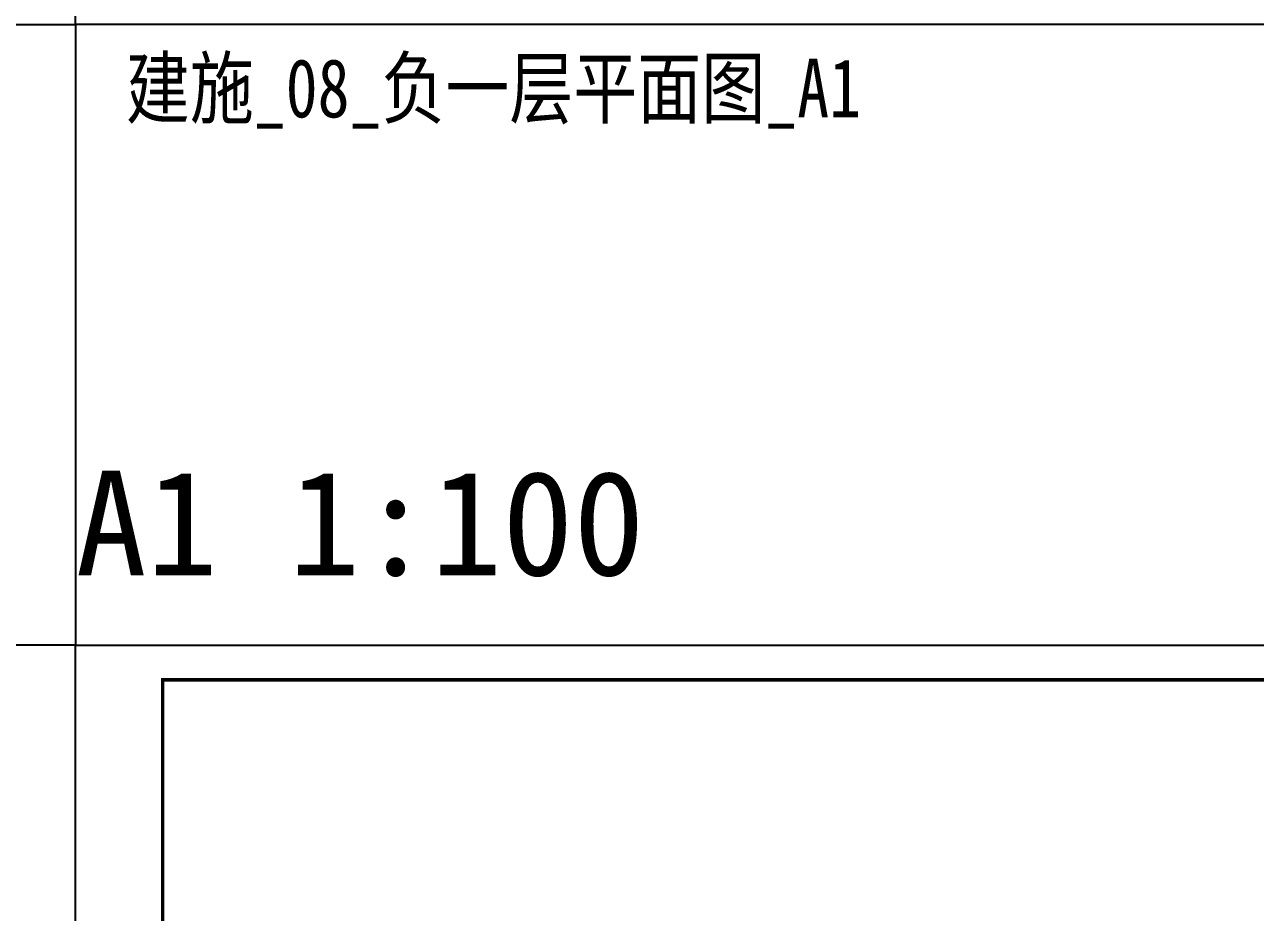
# Model space of a CAD drawing. Extents: x -518115 to 389031, y -231062 to 1628073.
# Drawn here: x -2447 to 32868, y 694183 to 719665 of the extents above; entities that cross this region are included whole.
import ezdxf
from ezdxf.xclip import XClip

# ---------------------------------------------------------------- set-up
doc = ezdxf.new("R2010")
doc.units = 0
doc.header["$LTSCALE"] = 1000
doc.header["$MEASUREMENT"] = 0
doc.header["$XCLIPFRAME"] = 0
doc.linetypes.add('DOTE', pattern=[2.42, 2, -0.2, 0.02, -0.2])
doc.layers.add('DOTE', color=19, linetype='DOTE', lineweight=9)
for name, color, linetype in [('text', 7, 'Continuous'), ('图框', 140, 'Continuous'), ('导图字', 7, 'Continuous')]:
    doc.layers.add(name, color=color, linetype=linetype)
doc.layers.add('yichutu', color=7, linetype='Continuous', true_color=0xffffff, plot=False)
doc.styles.add('_TCH_LABEL', font='')
doc.styles.add('黑体', font='')
doc.styles.get('_TCH_LABEL').set_extended_font_data('SimHei')
doc.styles.get('黑体').set_extended_font_data('SimHei')

# ---------------------------------------------------------------- blocks, each defined once
blk = doc.blocks.new('TK')
at = {"layer": '图框'}
blk.add_lwpolyline([(465375, 548714), (549475, 548714), (549475, 489314), (465375, 489314)], close=True, dxfattribs=at)
blk.add_lwpolyline([(465375, 548714), (549475, 548714), (549475, 489314), (465375, 489314)], close=True, dxfattribs=at)
at = {"layer": '图框', "const_width": 100}
blk.add_lwpolyline([(548475, 490314), (548475, 547714), (467875, 547714), (467875, 490314)], close=True, dxfattribs=at)
blk = doc.blocks.new('yct-841-594-84100-59399.9999999999-100-1000.0')
at = {"layer": 'yichutu', "color": 7, "true_color": 0xffffff}
blk.add_lwpolyline([(0, 0), (0, 59400), (84100, 59400), (84100, 0)], close=True, dxfattribs=at)
at = {"layer": 'yichutu', "color": 7, "true_color": 0xffffff, "style": '_TCH_LABEL'}
blk.add_text('A1 1:100', height=3000, dxfattribs=at).set_placement((0, 61400))
blk = doc.blocks.new('A$C74D73064')
at = {"layer": 'DOTE', "color": 5}
for p, q in [((-13745, 93137), (-13745, 8149)), ((-5795, 93137), (-5795, 8149)), ((-345, 93137), (-345, 8149)), ((5105, 93137), (5105, 8149))]:
    blk.add_line(p, q, dxfattribs=at)

msp = doc.modelspace()

# ---------------------------------------------------------------- linework, layer by layer
at = {"layer": 'text', "color": 2}
msp.add_lwpolyline([(-985.9, 701857), (-31985.9, 701857), (-31985.9, 719665.3), (-985.9, 719665.3)], close=True, dxfattribs=at)

# ---------------------------------------------------------------- block references
for p in [(-466360.9, 230351.7), (-466360.9, 153143.3)]:
    msp.add_blockref('TK', p)
ref = msp.add_blockref('A$C74D73064', (26199.8, 686807.6))
XClip(ref).set_block_clipping_path([(-14883.2465761248, 50822.2554815406), (39116.7403027331, 70322.2568880918)])
at = {"layer": 'yichutu'}
msp.add_blockref('yct-841-594-84100-59399.9999999999-100-1000.0', (-985.9, 642457), dxfattribs=at)

# ---------------------------------------------------------------- texts
at = {"layer": '导图字', "color": 1, "style": '黑体', "width": 0.8}
msp.add_text('建施_08_负一层平面图_A1', height=1682.363, dxfattribs=at).set_placement((457.3, 717001.9))

doc.saveas('drawing.dxf')
